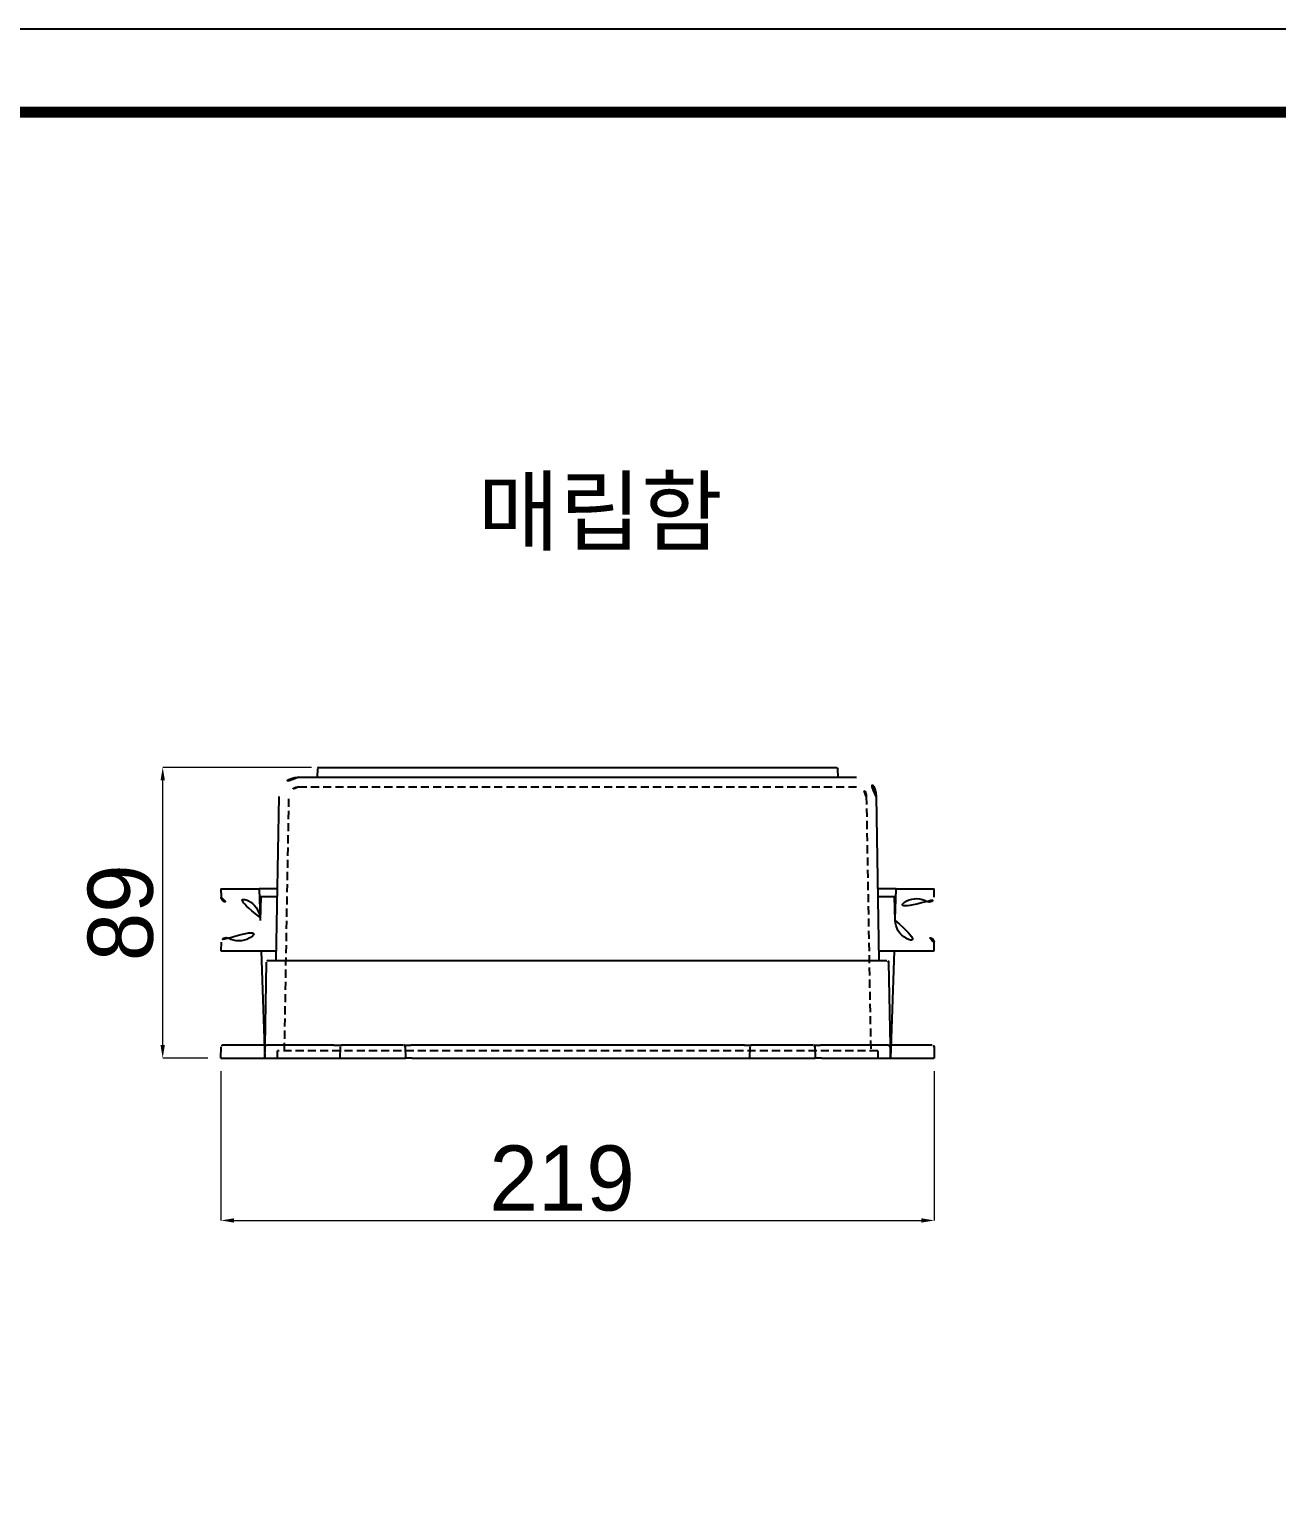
# Model space of a CAD drawing. Extents: x 16296660632 to 16296676784, y -37409619871 to -37409616699.
# Drawn here: x 16296676017.4 to 16296676400.5, y -37409617147.3 to -37409616698.7 of the extents above; entities that cross this region are included whole.
import ezdxf

# ---------------------------------------------------------------- set-up
doc = ezdxf.new("R2010")
doc.units = 0
doc.header["$LTSCALE"] = 10
doc.header["$MEASUREMENT"] = 0
doc.header["$PDMODE"] = 3
doc.header["$PDSIZE"] = -10
doc.linetypes.add('HIDDEN', pattern=[0.375, 0.25, -0.125])
doc.layers.get('0').update_dxf_attribs({"linetype": 'CONTINUOUS'})
doc.layers.get('DEFPOINTS').update_dxf_attribs({"linetype": 'CONTINUOUS'})
for name, color, linetype in [('BODY', 7, 'CONTINUOUS'), ('Make2D$보임$선', 18, 'CONTINUOUS'), ('Make2D$숨김$선', 7, 'CONTINUOUS')]:
    doc.layers.add(name, color=color, linetype=linetype)
doc.styles.add('Daelim Dimension', font='\x7f\x7f\x7f\x7f.TTF')
doc.dimstyles.new('DEFAULT', dxfattribs={"dimscale": 2, "dimtxt": 2, "dimasz": 2, "dimexe": 0, "dimexo": 2, "dimgap": 1, "dimtad": 1, "dimdec": 1, "dimzin": 9, "dimdsep": 46, "dimtxsty": 'Daelim Dimension', "dimcen": 0.5, "dimclrd": 252, "dimclre": 252, "dimclrt": 3, "dimadec": 1, "dimazin": 0, "dimtfac": 1, "dimtdec": 1, "dimtix": 1, "dimtmove": 0, "dimatfit": 3, "dimfxl": 0, "dimtolj": 1, "dimtzin": 1, "dimlwd": 9, "dimlwe": 9, "dimarcsym": 0})

# ---------------------------------------------------------------- blocks, each defined once
blk = doc.blocks.new('*D29')
at = {"layer": 'BODY', "color": 5, "lineweight": 9, "ltscale": 0.7}
for p, q in [((16296676076.32719, -37409617018.719147), (16296676076.32719, -37409617064.564003)), ((16296676295.32719, -37409617018.719147), (16296676295.32719, -37409617064.564003)), ((16296676080.32719, -37409617064.564003), (16296676291.32719, -37409617064.564003))]:
    blk.add_line(p, q, dxfattribs=at)
at = {"layer": 'BODY', "color": 5, "ltscale": 0.7}
for points in [[(16296676080.32719, -37409617063.897339), (16296676080.32719, -37409617065.230667), (16296676076.32719, -37409617064.564003)], [(16296676291.32719, -37409617063.897339), (16296676291.32719, -37409617065.230667), (16296676295.32719, -37409617064.564003)]]:
    blk.add_solid(points, dxfattribs=at)
at = {"layer": 'DEFPOINTS', "color": 0, "ltscale": 0.7}
for p in [(16296676076.32719, -37409617014.719147), (16296676295.32719, -37409617014.719147), (16296676295.32719, -37409617064.564003)]:
    blk.add_point(p, dxfattribs=at)
at = {"layer": 'BODY', "color": 7, "ltscale": 0.7, "insert": (16296676181.059469, -37409617051.677017), "char_height": 20, "attachment_point": 5, "style": 'Daelim Dimension'}
blk.add_mtext('\\A1;219', dxfattribs=at)
blk = doc.blocks.new('*D31')
at = {"layer": 'BODY', "color": 5, "lineweight": 9, "ltscale": 0.7}
for p, q in [((16296676104.146561, -37409616925.419159), (16296676058.433201, -37409616925.419159)), ((16296676058.433201, -37409617010.719147), (16296676058.433201, -37409616929.419159)), ((16296676072.32719, -37409617014.719147), (16296676058.433201, -37409617014.719147))]:
    blk.add_line(p, q, dxfattribs=at)
at = {"layer": 'BODY', "color": 5, "ltscale": 0.7}
for points in [[(16296676057.766529, -37409616929.419159), (16296676059.099859, -37409616929.419159), (16296676058.433201, -37409616925.419159)], [(16296676057.766529, -37409617010.719147), (16296676059.099859, -37409617010.719147), (16296676058.433201, -37409617014.719147)]]:
    blk.add_solid(points, dxfattribs=at)
at = {"layer": 'DEFPOINTS', "color": 0, "ltscale": 0.7}
for p in [(16296676058.433201, -37409616925.419159), (16296676108.146561, -37409616925.419159), (16296676076.32719, -37409617014.719147)]:
    blk.add_point(p, dxfattribs=at)
at = {"layer": 'BODY', "color": 7, "ltscale": 0.7, "insert": (16296676045.546221, -37409616970.069153), "char_height": 20, "attachment_point": 5, "rotation": 90, "style": 'Daelim Dimension'}
blk.add_mtext('\\A1;89', dxfattribs=at)

msp = doc.modelspace()

# ---------------------------------------------------------------- linework, layer by layer
at = {"ltscale": 0.5}
msp.add_lwpolyline([(16296675286.22047, -37409617795.791344), (16296676783.52046, -37409617795.791344), (16296676783.52046, -37409616698.691338), (16296675286.22047, -37409616698.691338)], close=True, dxfattribs=at)
at = {"color": 5, "linetype": 'ByBlock', "lineweight": 200, "const_width": 3.45}
msp.add_lwpolyline([(16296675310.29731, -37409617748.814491), (16296676759.29731, -37409617748.814491), (16296676759.29731, -37409616724.164482), (16296675310.29731, -37409616724.164482)], close=True, dxfattribs=at)
at = {"layer": 'Make2D$보임$선', "color": 0, "lineweight": -2}
for p, q in [((16296676105.95236, -37409616925.89299), (16296676105.819969, -37409616928.419159)), ((16296676106.273001, -37409616925.452171), (16296676106.95089, -37409616925.452171)), ((16296676106.950991, -37409616925.419159), (16296676264.70339, -37409616925.419159)), ((16296676264.703501, -37409616925.452171), (16296676265.38138, -37409616925.452171)), ((16296676265.83441, -37409616928.419159), (16296676265.702021, -37409616925.89299)), ((16296676100.190889, -37409616928.419159), (16296676271.46349, -37409616928.419159)), ((16296676093.311991, -37409616984.719147), (16296676094.191799, -37409616934.314453)), ((16296676277.46258, -37409616934.314453), (16296676278.3424, -37409616984.719147)), ((16296676076.32719, -37409616962.719147), (16296676076.372089, -37409616965.291527)), ((16296676076.32719, -37409616962.719147), (16296676087.999399, -37409616962.719147)), ((16296676087.999399, -37409616962.719147), (16296676088.323231, -37409616971.99231)), ((16296676093.695999, -37409616962.719147), (16296676087.999399, -37409616962.719147)), ((16296676283.65498, -37409616962.719147), (16296676277.958389, -37409616962.719147)), ((16296676283.33115, -37409616971.99231), (16296676283.65498, -37409616962.719147)), ((16296676283.65498, -37409616962.719147), (16296676295.32719, -37409616962.719147)), ((16296676295.28229, -37409616965.291527), (16296676295.32719, -37409616962.719147)), ((16296676088.5756, -37409616965.219147), (16296676088.32325, -37409616972.44545)), ((16296676093.652361, -37409616965.219147), (16296676088.5756, -37409616965.219147)), ((16296676283.078779, -37409616965.219147), (16296676278.00202, -37409616965.219147)), ((16296676283.331129, -37409616972.44545), (16296676283.078779, -37409616965.219147)), ((16296676076.372089, -37409616979.146782), (16296676076.32719, -37409616981.719147)), ((16296676295.32719, -37409616981.719147), (16296676295.28229, -37409616979.146782)), ((16296676076.32719, -37409616981.719147), (16296676088.662901, -37409616981.719147)), ((16296676088.662901, -37409616981.719147), (16296676089.81529, -37409617014.719147)), ((16296676088.662901, -37409616981.719147), (16296676093.364349, -37409616981.719147)), ((16296676089.89238, -37409617010.984352), (16296676090.34227, -37409616985.210426)), ((16296676090.84219, -37409616984.719147), (16296676091.41296, -37409616984.719147)), ((16296676091.41296, -37409616984.719147), (16296676093.03842, -37409616984.719147)), ((16296676093.03842, -37409616984.719147), (16296676094.679939, -37409616984.719147)), ((16296676094.679939, -37409616984.719147), (16296676098.341049, -37409616984.719147)), ((16296676098.341049, -37409616984.719147), (16296676273.31333, -37409616984.719147)), ((16296676273.31333, -37409616984.719147), (16296676276.97444, -37409616984.719147)), ((16296676276.97444, -37409616984.719147), (16296676278.615959, -37409616984.719147)), ((16296676278.29003, -37409616981.719147), (16296676282.99148, -37409616981.719147)), ((16296676278.615959, -37409616984.719147), (16296676280.241421, -37409616984.719147)), ((16296676280.241421, -37409616984.719147), (16296676280.77729, -37409616984.719147)), ((16296676281.312111, -37409616985.210426), (16296676281.761999, -37409617010.984283)), ((16296676282.99148, -37409616981.719147), (16296676281.8391, -37409617014.719147)), ((16296676282.99148, -37409616981.719147), (16296676295.32719, -37409616981.719147)), ((16296676076.32719, -37409617014.719147), (16296676076.388439, -37409617011.210426)), ((16296676077.078621, -37409617010.719147), (16296676076.935459, -37409617010.719147)), ((16296676077.62044, -37409617010.719147), (16296676077.078621, -37409617010.719147)), ((16296676077.995239, -37409617010.719147), (16296676077.62044, -37409617010.719147)), ((16296676079.38798, -37409617010.719147), (16296676077.995239, -37409617010.719147)), ((16296676087.888741, -37409617010.719147), (16296676079.38798, -37409617010.719147)), ((16296676089.6756, -37409617010.719147), (16296676087.888741, -37409617010.719147)), ((16296676089.82719, -37409617014.719147), (16296676089.888439, -37409617011.210426)), ((16296676090.151939, -37409617010.778587), (16296676090.4417, -37409617010.719162)), ((16296676097.88722, -37409617010.719147), (16296676090.4417, -37409617010.719162)), ((16296676110.988741, -37409617010.719147), (16296676097.89579, -37409617010.719147)), ((16296676110.988741, -37409617010.719147), (16296676113.18129, -37409617010.719147)), ((16296676112.927191, -37409617014.719147), (16296676112.98844, -37409617011.210426)), ((16296676113.2981, -37409617010.719147), (16296676113.18129, -37409617010.719147)), ((16296676113.678619, -37409617010.719147), (16296676113.53546, -37409617010.719147)), ((16296676114.22044, -37409617010.719147), (16296676113.678619, -37409617010.719147)), ((16296676114.59524, -37409617010.719147), (16296676114.22044, -37409617010.719147)), ((16296676115.98798, -37409617010.719147), (16296676114.59524, -37409617010.719147)), ((16296676129.8664, -37409617010.719147), (16296676115.98798, -37409617010.719147)), ((16296676131.25914, -37409617010.719147), (16296676129.8664, -37409617010.719147)), ((16296676131.633949, -37409617010.719147), (16296676131.25914, -37409617010.719147)), ((16296676132.36602, -37409617010.719147), (16296676131.633949, -37409617010.719147)), ((16296676132.67309, -37409617010.719147), (16296676132.55628, -37409617010.719147)), ((16296676132.67309, -37409617010.719147), (16296676134.62414, -37409617010.719147)), ((16296676132.86595, -37409617011.210426), (16296676132.927191, -37409617014.719147)), ((16296676134.865641, -37409617010.719147), (16296676134.62414, -37409617010.719147)), ((16296676236.78874, -37409617010.719147), (16296676134.865641, -37409617010.719147)), ((16296676237.030239, -37409617010.719147), (16296676236.78874, -37409617010.719147)), ((16296676237.030239, -37409617010.719147), (16296676238.981291, -37409617010.719147)), ((16296676238.72719, -37409617014.719147), (16296676238.788441, -37409617011.210426)), ((16296676239.098101, -37409617010.719147), (16296676238.981291, -37409617010.719147)), ((16296676239.478621, -37409617010.719147), (16296676239.335461, -37409617010.719147)), ((16296676240.020439, -37409617010.719147), (16296676239.478621, -37409617010.719147)), ((16296676240.395241, -37409617010.719147), (16296676240.020439, -37409617010.719147)), ((16296676241.787979, -37409617010.719147), (16296676240.395241, -37409617010.719147)), ((16296676255.666401, -37409617010.719147), (16296676241.787979, -37409617010.719147)), ((16296676257.059139, -37409617010.719147), (16296676255.666401, -37409617010.719147)), ((16296676257.43395, -37409617010.719147), (16296676257.059139, -37409617010.719147)), ((16296676258.166019, -37409617010.719147), (16296676257.43395, -37409617010.719147)), ((16296676258.473089, -37409617010.719147), (16296676258.356279, -37409617010.719147)), ((16296676258.473089, -37409617010.719147), (16296676260.424141, -37409617010.719147)), ((16296676258.665951, -37409617011.210426), (16296676258.72719, -37409617014.719147)), ((16296676260.66564, -37409617010.719147), (16296676260.424141, -37409617010.719147)), ((16296676273.758591, -37409617010.719147), (16296676260.66564, -37409617010.719147)), ((16296676281.212681, -37409617010.719162), (16296676273.76716, -37409617010.719147)), ((16296676281.212681, -37409617010.719162), (16296676281.502451, -37409617010.778587)), ((16296676281.765949, -37409617011.210426), (16296676281.82719, -37409617014.719147)), ((16296676283.76564, -37409617010.719147), (16296676281.978781, -37409617010.719147)), ((16296676292.266399, -37409617010.719147), (16296676283.76564, -37409617010.719147)), ((16296676293.65914, -37409617010.719147), (16296676292.266399, -37409617010.719147)), ((16296676294.033951, -37409617010.719147), (16296676293.65914, -37409617010.719147)), ((16296676294.71892, -37409617010.719147), (16296676294.033951, -37409617010.719147)), ((16296676295.265949, -37409617011.210426), (16296676295.32719, -37409617014.719147)), ((16296676076.32719, -37409617014.719147), (16296676079.326731, -37409617014.719147)), ((16296676079.326731, -37409617014.719147), (16296676087.827499, -37409617014.719147)), ((16296676087.827499, -37409617014.719147), (16296676089.82719, -37409617014.719147)), ((16296676089.82719, -37409617014.719147), (16296676097.82597, -37409617014.719147)), ((16296676097.82597, -37409617014.719147), (16296676110.9275, -37409617014.719147)), ((16296676110.9275, -37409617014.719147), (16296676112.927191, -37409617014.719147)), ((16296676112.927191, -37409617014.719147), (16296676115.926729, -37409617014.719147)), ((16296676115.926729, -37409617014.719147), (16296676129.92765, -37409617014.719147)), ((16296676129.92765, -37409617014.719147), (16296676132.927191, -37409617014.719147)), ((16296676134.926889, -37409617014.719147), (16296676132.927191, -37409617014.719147)), ((16296676134.926889, -37409617014.719147), (16296676236.727501, -37409617014.719147)), ((16296676236.727501, -37409617014.719147), (16296676238.72719, -37409617014.719147)), ((16296676238.72719, -37409617014.719147), (16296676241.72673, -37409617014.719147)), ((16296676241.72673, -37409617014.719147), (16296676255.72765, -37409617014.719147)), ((16296676255.72765, -37409617014.719147), (16296676258.72719, -37409617014.719147)), ((16296676260.726891, -37409617014.719147), (16296676258.72719, -37409617014.719147)), ((16296676260.726891, -37409617014.719147), (16296676273.828409, -37409617014.719147)), ((16296676273.828409, -37409617014.719147), (16296676281.82719, -37409617014.719147)), ((16296676281.82719, -37409617014.719147), (16296676283.826891, -37409617014.719147)), ((16296676283.826891, -37409617014.719147), (16296676292.32765, -37409617014.719147)), ((16296676292.32765, -37409617014.719147), (16296676295.32719, -37409617014.719147))]:
    msp.add_line(p, q, dxfattribs=at)
for centre, radius, start, end in [((16296676106.45167, -37409616925.919159), 0.5, 110.93756751, 176.99990053), ((16296676265.202709, -37409616925.919159), 0.5, 3.00009947, 69.06243249), ((16296676100.190889, -37409616934.419159), 6, 90, 178.99979072), ((16296676271.46349, -37409616934.419159), 6, 1.00020928, 90), ((16296676077.871861, -37409616965.26535), 1.5, 181.00020928, 299.63123689), ((16296676081.82719, -37409616972.219147), 6.5, 7.0618099, 119.63123689), ((16296676289.82719, -37409616972.219147), 6.5, 60.36876311, 172.9381901), ((16296676293.78252, -37409616965.26535), 1.5, 240.36876311, 358.99979072), ((16296676081.82719, -37409616972.219147), 6.5, 240.36876311, 358.00015298), ((16296676289.82719, -37409616972.219147), 6.5, 181.99984702, 299.63123689), ((16296676077.871861, -37409616979.172958), 1.5, 60.36876311, 178.99979072), ((16296676293.78252, -37409616979.172958), 1.5, 1.00020928, 119.63123689), ((16296676090.84219, -37409616985.219147), 0.5, 90, 178.99979072), ((16296676280.812189, -37409616985.219147), 0.5, 1.00020928, 90), ((16296676076.888359, -37409617011.219147), 0.5, 90, 178.99979072), ((16296676090.388359, -37409617011.219147), 0.5, 118.21903516, 178.99979072), ((16296676113.488359, -37409617011.219147), 0.5, 90, 178.99979072), ((16296676132.36602, -37409617011.219147), 0.5, 1.00020928, 84.61874151), ((16296676239.288361, -37409617011.219147), 0.5, 90, 178.99979072), ((16296676258.166019, -37409617011.219147), 0.5, 1.00020928, 84.61874151), ((16296676281.26602, -37409617011.219147), 0.5, 1.00020928, 61.78096484), ((16296676294.76602, -37409617011.219147), 0.5, 1.00020928, 90)]:
    msp.add_arc(centre, radius, start, end, dxfattribs=at)
at = {"layer": 'Make2D$숨김$선', "color": 0, "linetype": 'HIDDEN', "lineweight": -2}
for p, q in [((16296676100.190889, -37409616931.419159), (16296676271.46349, -37409616931.419159)), ((16296676095.82719, -37409617012.519157), (16296676097.191919, -37409616934.34063)), ((16296676274.462469, -37409616934.34063), (16296676275.82719, -37409617012.519157)), ((16296676093.647181, -37409617014.719147), (16296676093.66638, -37409617012.519157)), ((16296676277.988001, -37409617012.519157), (16296676093.66638, -37409617012.519157)), ((16296676277.988001, -37409617012.519157), (16296676278.0072, -37409617014.719147))]:
    msp.add_line(p, q, dxfattribs=at)
for centre, radius, start, end in [((16296676100.190651, -37409616934.418907), 2.999757, 89.9955194, 178.50440011), ((16296676271.46373, -37409616934.418907), 2.999756, 1.49559989, 90.00458989)]:
    msp.add_arc(centre, radius, start, end, dxfattribs=at)

# ---------------------------------------------------------------- texts
at = {"layer": 'BODY', "color": 2, "ltscale": 0.7, "insert": (16296676155.119921, -37409616836.725601), "char_height": 20, "attachment_point": 1, "style": 'Daelim Dimension'}
msp.add_mtext_dynamic_manual_height_columns('매립함', width=585.69577072, gutter_width=12.444029, heights=[0], dxfattribs=at)

# ---------------------------------------------------------------- dimensions: what is measured, and where the dimension line sits
at = {"layer": 'BODY', "color": 5, "ltscale": 0.7}
dim = msp.add_linear_dim(base=(16296676058.433201, -37409616925.419159), p1=(16296676076.32719, -37409617014.719147), p2=(16296676108.146561, -37409616925.419159), angle=90, dimstyle='DEFAULT', override={"dimtxt": 10, "dimdec": 0, "dimclrd": 5, "dimclre": 5, "dimclrt": 7}, dxfattribs=at)
dim.commit()
dim.dimension.update_dxf_attribs({"geometry": '*D31', "text_midpoint": (16296676045.546221, -37409616970.069153)})
dim = msp.add_linear_dim(base=(16296676295.32719, -37409617064.564003), p1=(16296676076.32719, -37409617014.719147), p2=(16296676295.32719, -37409617014.719147), angle=180, dimstyle='DEFAULT', override={"dimtxt": 10, "dimdec": 0, "dimclrd": 5, "dimclre": 5, "dimclrt": 7}, dxfattribs=at)
dim.commit()
dim.dimension.update_dxf_attribs({"geometry": '*D29', "text_midpoint": (16296676181.059469, -37409617064.564003), "dimtype": 160})

doc.saveas('drawing.dxf')
